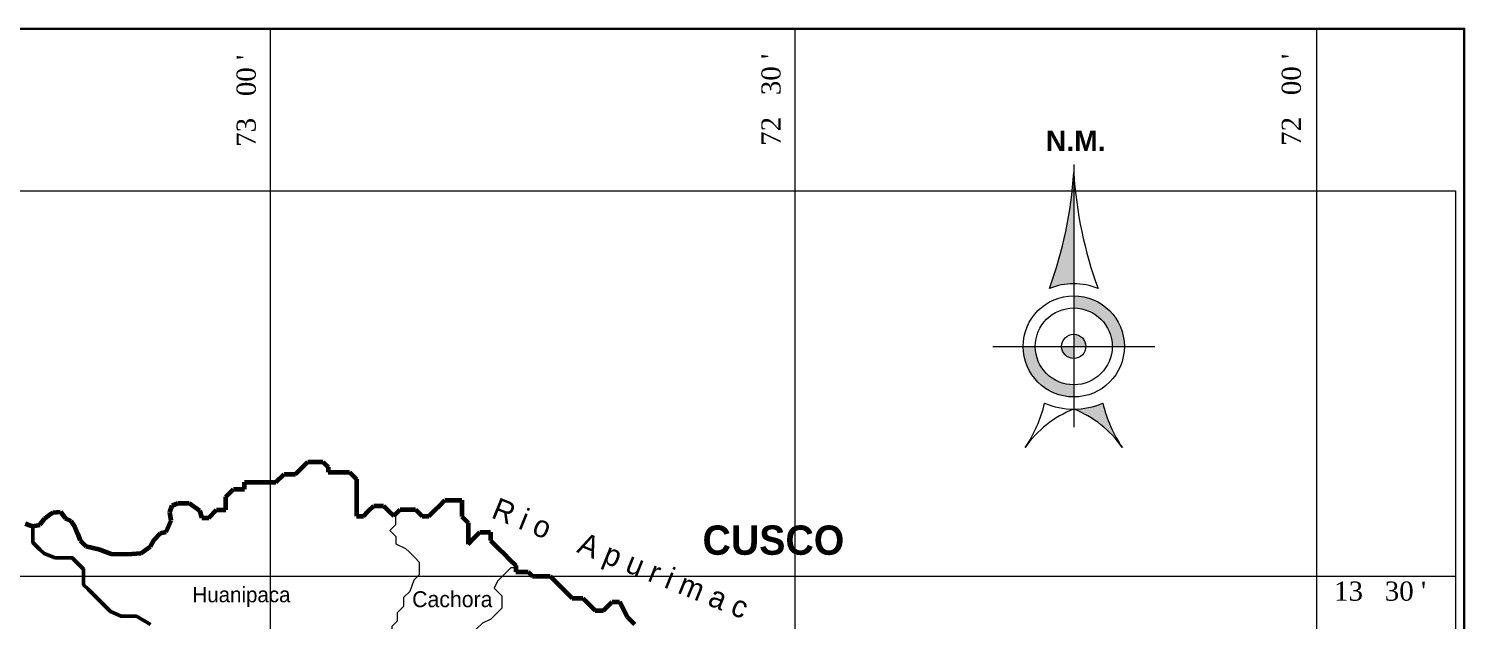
# Model space of a CAD drawing. Header units: millimetres. Extents: x 759886 to 760567, y 8424917 to 8425825.
# Drawn here: x 760432.56 to 760444.98, y 8425621.2 to 8425626.32 of the extents above; entities that cross this region are included whole.
import ezdxf
from ezdxf.enums import TextEntityAlignment as Align

# ---------------------------------------------------------------- set-up
doc = ezdxf.new("R2010")
doc.units = ezdxf.units.MM
doc.linetypes.add('$AUDIT_BAD_LTYPE1', pattern=[0])
doc.linetypes.add('$RECOVER_090125203647-5', pattern=[0])
doc.layers.add('05', color=5, linetype='Continuous')
for name, color, linetype, lineweight in [('8', 5, 'Continuous', 60), ('CALLE', 7, '$RECOVER_090125203647-5', 15), ('Cap Prov', 94, 'Continuous', 25), ('Distrito', 212, 'Continuous', 25), ('Ejes de Coordenadas', 38, 'Continuous', 5), ('Eléctricas', 30, 'Continuous', 20), ('Red vías Vecinales', 106, 'Continuous', 40)]:
    doc.layers.add(name, color=color, linetype=linetype, lineweight=lineweight)
doc.styles.add('ARIAL', font='arial.ttf')
doc.styles.add('Arial Negrita', font='')
doc.styles.add('century', font='GOTHIC.TTF')
doc.styles.get('Arial Negrita').set_extended_font_data('Arial', bold=True)

# ---------------------------------------------------------------- blocks, each defined once
blk = doc.blocks.new('N.M.5')
at = {"linetype": '$AUDIT_BAD_LTYPE1'}
for points in [[(0, 31.5, -0.071703), (-3, 17.15, -0.099699), (0, 17.75)], [(6, -2.5, -0.090274), (3.6, 2.98, -0.099699), (0, 2.25, -0.14892)]]:
    blk.add_hatch(color=256, dxfattribs=at).paths.add_polyline_path(points)
h = blk.add_hatch(color=256, dxfattribs=at)
h.paths.add_polyline_path([(4.75, 10), (6.25, 10, 0.414214), (0, 16.25), (0, 14.75, -0.414214)])
h.paths.add_polyline_path([(-4.75, 10), (-6.25, 10, 0.414214), (0, 3.75), (0, 5.25, -0.414214)])
h.paths.add_polyline_path([(0, 8.5), (0, 10), (-1.5, 10, 0.414214)], flags=17)
h.paths.add_polyline_path([(0, 10), (1.5, 10, 0.414214), (0, 11.5)], flags=17)
for p, q in [((0, 32.5), (0, 0)), ((-10, 10), (10, 10))]:
    blk.add_line(p, q, dxfattribs=at)
for radius in [6.25, 4.75, 1.5]:
    blk.add_circle((0, 10), radius, dxfattribs=at)
for centre, radius, start, end in [((-51.29, 34.73), 51.39, 339.9927, 356.3977), ((51.29, 34.73), 51.39, 183.6023, 200.0073), ((0, 10), 7.75, 67.226, 112.774), ((-19.84, 6.83), 16.69, 326.0129, 346.6463), ((4.8, -9.97), 13.13, 111.427, 145.3079), ((0, 11.55), 9.3, 247.226, 292.774), ((-4.8, -9.97), 13.13, 34.6921, 68.573), ((19.84, 6.83), 16.69, 193.3537, 213.9871)]:
    blk.add_arc(centre, radius, start, end, dxfattribs=at)
at = {"linetype": '$AUDIT_BAD_LTYPE1', "style": 'Arial Negrita'}
blk.add_text('N.M.', height=2.5, dxfattribs=at).set_placement((0.24, 35.4), align=Align.MIDDLE)

msp = doc.modelspace()

# ---------------------------------------------------------------- linework, layer by layer
at = {"lineweight": 60}
for p, q in [((760434.92459, 8425622.52215), (760434.97617, 8425622.57374)), ((760434.97617, 8425622.57374), (760435.02783, 8425622.57374)), ((760435.02783, 8425622.57374), (760435.10787, 8425622.57374)), ((760435.10787, 8425622.57374), (760435.15437, 8425622.52724)), ((760434.70173, 8425622.39839), (760434.77188, 8425622.46854)), ((760434.77188, 8425622.46854), (760434.87097, 8425622.46854)), ((760434.87097, 8425622.46854), (760434.92459, 8425622.52215)), ((760435.15437, 8425622.52724), (760435.15437, 8425622.4849)), ((760435.15437, 8425622.4849), (760435.26886, 8425622.4849)), ((760435.26886, 8425622.4849), (760435.33903, 8425622.4849)), ((760435.33903, 8425622.4849), (760435.39885, 8425622.42508)), ((760435.39885, 8425622.42508), (760435.39885, 8425622.34469)), ((760434.2683, 8425622.27055), (760434.33432, 8425622.33656)), ((760434.33432, 8425622.33656), (760434.42929, 8425622.33656)), ((760434.42929, 8425622.33656), (760434.42929, 8425622.39839)), ((760434.42929, 8425622.39839), (760434.48708, 8425622.39839)), ((760434.48708, 8425622.39839), (760434.60679, 8425622.39839)), ((760434.60679, 8425622.39839), (760434.70173, 8425622.39839)), ((760435.39885, 8425622.34469), (760435.39885, 8425622.27458)), ((760433.78362, 8425622.13858), (760433.80297, 8425622.19754)), ((760433.80297, 8425622.19754), (760433.85552, 8425622.21589)), ((760433.85552, 8425622.21589), (760433.95142, 8425622.21676)), ((760433.95142, 8425622.21676), (760434.03975, 8425622.15355)), ((760434.2683, 8425622.15819), (760434.2683, 8425622.27055)), ((760435.39885, 8425622.27458), (760435.39885, 8425622.21272)), ((760435.39885, 8425622.21272), (760435.39885, 8425622.15911)), ((760435.5, 8425622.14676), (760435.54746, 8425622.19421)), ((760435.54746, 8425622.19421), (760435.63211, 8425622.19421)), ((760435.63211, 8425622.19421), (760435.67855, 8425622.14777)), ((760436.07635, 8425622.15654), (760436.11762, 8425622.19781)), ((760436.11762, 8425622.19781), (760436.16301, 8425622.2432)), ((760436.16301, 8425622.2432), (760436.2224, 8425622.2432)), ((760436.2224, 8425622.2432), (760436.30908, 8425622.2432)), ((760436.30908, 8425622.2432), (760436.30908, 8425622.16736)), ((760436.30908, 8425622.16736), (760436.30908, 8425622.10137)), ((760432.53147, 8425622.04059), (760432.56971, 8425622.02561)), ((760432.65864, 8425622.02812), (760432.69997, 8425622.08067)), ((760432.69997, 8425622.08067), (760432.74516, 8425622.11799)), ((760432.74516, 8425622.11799), (760432.77476, 8425622.13565)), ((760432.77476, 8425622.13565), (760432.83853, 8425622.14119)), ((760432.83853, 8425622.14119), (760432.87896, 8425622.08699)), ((760432.87896, 8425622.08699), (760432.92792, 8425622.06267)), ((760432.92792, 8425622.06267), (760432.96258, 8425622.01274)), ((760433.75234, 8425621.9697), (760433.79594, 8425622.06613)), ((760433.79594, 8425622.06613), (760433.78362, 8425622.13858)), ((760434.03975, 8425622.15355), (760434.05979, 8425622.0911)), ((760434.05979, 8425622.0911), (760434.1197, 8425622.0911)), ((760434.1197, 8425622.0911), (760434.18678, 8425622.15819)), ((760434.18678, 8425622.15819), (760434.2683, 8425622.15819)), ((760435.39885, 8425622.15911), (760435.39885, 8425622.1055)), ((760435.39885, 8425622.1055), (760435.39885, 8425622.1055)), ((760435.39885, 8425622.1055), (760435.45874, 8425622.1055)), ((760435.45874, 8425622.1055), (760435.5, 8425622.14676)), ((760435.67855, 8425622.14777), (760435.71982, 8425622.10651)), ((760435.71982, 8425622.10651), (760435.77451, 8425622.16119)), ((760435.77451, 8425622.16119), (760435.82612, 8425622.16119)), ((760435.82612, 8425622.16119), (760435.90868, 8425622.16119)), ((760435.90868, 8425622.16119), (760435.96542, 8425622.10445)), ((760435.96542, 8425622.10445), (760436.02426, 8425622.10445)), ((760436.02426, 8425622.10445), (760436.07635, 8425622.15654)), ((760436.30908, 8425622.10137), (760436.36272, 8425622.04774)), ((760436.36272, 8425622.04774), (760436.36272, 8425621.94467)), ((760432.56971, 8425622.02561), (760432.6001, 8425622.01703)), ((760432.6001, 8425622.01703), (760432.65864, 8425622.02812)), ((760432.96258, 8425622.01274), (760432.98552, 8425621.954)), ((760432.98552, 8425621.954), (760433.00756, 8425621.89423)), ((760433.64894, 8425621.89872), (760433.70302, 8425621.95755)), ((760433.70302, 8425621.95755), (760433.75234, 8425621.9697)), ((760436.36272, 8425621.94467), (760436.36272, 8425621.86219)), ((760436.36272, 8425621.86219), (760436.41638, 8425621.91585)), ((760436.41638, 8425621.91585), (760436.46588, 8425621.96535)), ((760436.46588, 8425621.96535), (760436.55676, 8425621.96535)), ((760436.55676, 8425621.96535), (760436.55676, 8425621.89518)), ((760433.00756, 8425621.89423), (760433.05724, 8425621.84461)), ((760433.05724, 8425621.84461), (760433.17854, 8425621.8153)), ((760433.17854, 8425621.8153), (760433.275, 8425621.77719)), ((760433.53497, 8425621.78348), (760433.61671, 8425621.84169)), ((760433.61671, 8425621.84169), (760433.64894, 8425621.89872)), ((760436.55676, 8425621.89518), (760436.62691, 8425621.82503)), ((760436.62691, 8425621.82503), (760436.67435, 8425621.77758)), ((760433.275, 8425621.77719), (760433.38081, 8425621.77475)), ((760433.38081, 8425621.77475), (760433.45511, 8425621.77693)), ((760433.45511, 8425621.77693), (760433.53497, 8425621.78348)), ((760436.67435, 8425621.77758), (760436.71973, 8425621.7322)), ((760436.71973, 8425621.7322), (760436.77543, 8425621.67651)), ((760436.77543, 8425621.67651), (760436.77543, 8425621.623)), ((760436.77543, 8425621.623), (760436.88286, 8425621.623)), ((760436.88286, 8425621.623), (760436.92, 8425621.58586)), ((760436.92, 8425621.58586), (760437.01082, 8425621.58586)), ((760437.01082, 8425621.58586), (760437.07274, 8425621.58586)), ((760437.07274, 8425621.58586), (760437.26254, 8425621.39607)), ((760437.26254, 8425621.39607), (760437.35575, 8425621.39607)), ((760437.35575, 8425621.39607), (760437.46362, 8425621.2882)), ((760437.53324, 8425621.2882), (760437.60932, 8425621.36427)), ((760437.60932, 8425621.36427), (760437.67359, 8425621.36427)), ((760437.67359, 8425621.36427), (760437.73964, 8425621.23405)), ((760437.46362, 8425621.2882), (760437.53324, 8425621.2882)), ((760437.73964, 8425621.23405), (760437.8036, 8425621.1701))]:
    msp.add_line(p, q, dxfattribs=at)
at = {"layer": 'Cap Prov', "lineweight": 50}
msp.add_lwpolyline([(760432.6001, 8425622.01703), (760432.6001, 8425621.93631), (760432.6001, 8425621.87732), (760432.66067, 8425621.81674), (760432.6964, 8425621.78102), (760432.79278, 8425621.74381), (760432.87048, 8425621.74381), (760432.93885, 8425621.74381), (760432.99788, 8425621.68478), (760433.03826, 8425621.6444), (760433.03826, 8425621.57925), (760433.03826, 8425621.51095), (760433.08021, 8425621.469), (760433.1268, 8425621.4224), (760433.21222, 8425621.33698), (760433.27125, 8425621.27795), (760433.36151, 8425621.23772), (760433.42056, 8425621.23772), (760433.49514, 8425621.23772), (760433.61635, 8425621.16631)], dxfattribs=at)
at = {"layer": 'Ejes de Coordenadas', "linetype": 'Continuous'}
for p, q in [((760434.65065, 8425626.32298), (760434.65065, 8425607.73148)), ((760439.18886, 8425626.32298), (760439.18886, 8425607.73148)), ((760443.70008, 8425626.32298), (760443.70008, 8425607.73148)), ((760424.28825, 8425621.58411), (760444.90275, 8425621.58411))]:
    msp.add_line(p, q, dxfattribs=at)
msp.add_lwpolyline([(760444.90275, 8425607.73148), (760424.28825, 8425607.73148), (760424.28825, 8425624.91861), (760444.90275, 8425624.91861)], close=True, dxfattribs=at)
at = {"layer": 'Eléctricas', "linetype": 'Continuous', "lineweight": 5}
for points in [[(760435.73522, 8425622.12191), (760435.73522, 8425622.03004), (760435.68551, 8425621.98033), (760435.7384, 8425621.92744), (760435.7384, 8425621.86409), (760435.82298, 8425621.82487), (760435.85619, 8425621.79167), (760435.90449, 8425621.74336), (760435.94071, 8425621.70714), (760435.94071, 8425621.6559), (760435.94071, 8425621.59556), (760435.89546, 8425621.55031), (760435.85923, 8425621.45375), (760435.80489, 8425621.39942), (760435.80489, 8425621.32401), (760435.74904, 8425621.26815), (760435.74904, 8425621.19427), (760435.70449, 8425621.14972), (760435.70449, 8425621.08564), (760435.70449, 8425621.01625), (760435.6719, 8425620.96683)], [(760436.76298, 8425621.70101), (760436.76298, 8425621.65829), (760436.73242, 8425621.65829), (760436.69231, 8425621.61818), (760436.64903, 8425621.5749), (760436.61631, 8425621.54218), (760436.5888, 8425621.48105), (760436.62891, 8425621.44094), (760436.65635, 8425621.4135), (760436.65635, 8425621.35234), (760436.65635, 8425621.30803), (760436.60676, 8425621.25844), (760436.56137, 8425621.21305), (760436.48743, 8425621.17933), (760436.43887, 8425621.13077), (760436.39665, 8425621.08855), (760436.33959, 8425621.06539), (760436.28365, 8425621.00945), (760436.23193, 8425620.95773), (760436.1664, 8425620.93035), (760436.11785, 8425620.8818), (760436.08304, 8425620.82351)]]:
    msp.add_lwpolyline(points, dxfattribs=at)
at = {"layer": 'Red vías Vecinales', "color": 7, "lineweight": 30}
msp.add_lwpolyline([(760424.28825, 8425607.73148), (760444.97925, 8425607.73148), (760444.97925, 8425626.32298), (760424.28825, 8425626.32298), (760424.28825, 8425607.73148)], dxfattribs=at)

# ---------------------------------------------------------------- block references
at = {"layer": 'CALLE', "linetype": '$AUDIT_BAD_LTYPE1', "xscale": 0.07001884184413938, "yscale": 0.07001884184413938, "zscale": 0.07001884184413938}
msp.add_blockref('N.M.5', (760441.60157, 8425622.87319), dxfattribs=at)

# ---------------------------------------------------------------- texts
at = {"layer": '05', "insert": (760436.56032, 8425622.29666), "char_height": 0.1886635, "attachment_point": 1, "rotation": 337.977509, "style": 'century'}
msp.add_mtext(' R i o    A p u r i m a c', dxfattribs=at)
at = {"layer": '8', "color": 7, "insert": (760438.39082, 8425622.02389), "char_height": 0.2539643, "attachment_point": 1, "style": 'century'}
msp.add_mtext('{\\fBankGothic Md BT|b1|i0|c0|p34;CUSCO}', dxfattribs=at)
at = {"layer": 'Distrito', "linetype": 'Continuous', "lineweight": 5, "attachment_point": 1, "style": 'century'}
for s, insert, char_height, width in [('Huanipaca', (760433.97951, 8425621.49175), 0.132554, 1.6770926), ('Cachora', (760435.87953, 8425621.45436), 0.137463, 1.7392072)]:
    msp.add_mtext(s, dxfattribs=dict(at, insert=insert, char_height=char_height, width=width))
at = {"layer": 'Ejes de Coordenadas', "char_height": 0.1658116, "width": 1.1114644, "attachment_point": 1, "rotation": 90, "style": 'ARIAL'}
for s, insert in [("{\\fTimes New Roman|b0|i0|c0|p18;73   00 '}", (760434.36105, 8425625.30085)), ("{\\fTimes New Roman|b0|i0|c0|p18;72   30 '}", (760438.89993, 8425625.30933)), ("{\\fTimes New Roman|b0|i0|c0|p18;72   00 '}", (760443.40022, 8425625.30933))]:
    msp.add_mtext(s, dxfattribs=dict(at, insert=insert))
at = {"layer": 'Ejes de Coordenadas', "insert": (760443.85295, 8425621.53867), "char_height": 0.1658116, "width": 1.1114644, "attachment_point": 1, "style": 'ARIAL'}
msp.add_mtext("{\\fTimes New Roman|b0|i0|c0|p18;13   30 '}", dxfattribs=at)

doc.saveas('drawing.dxf')
